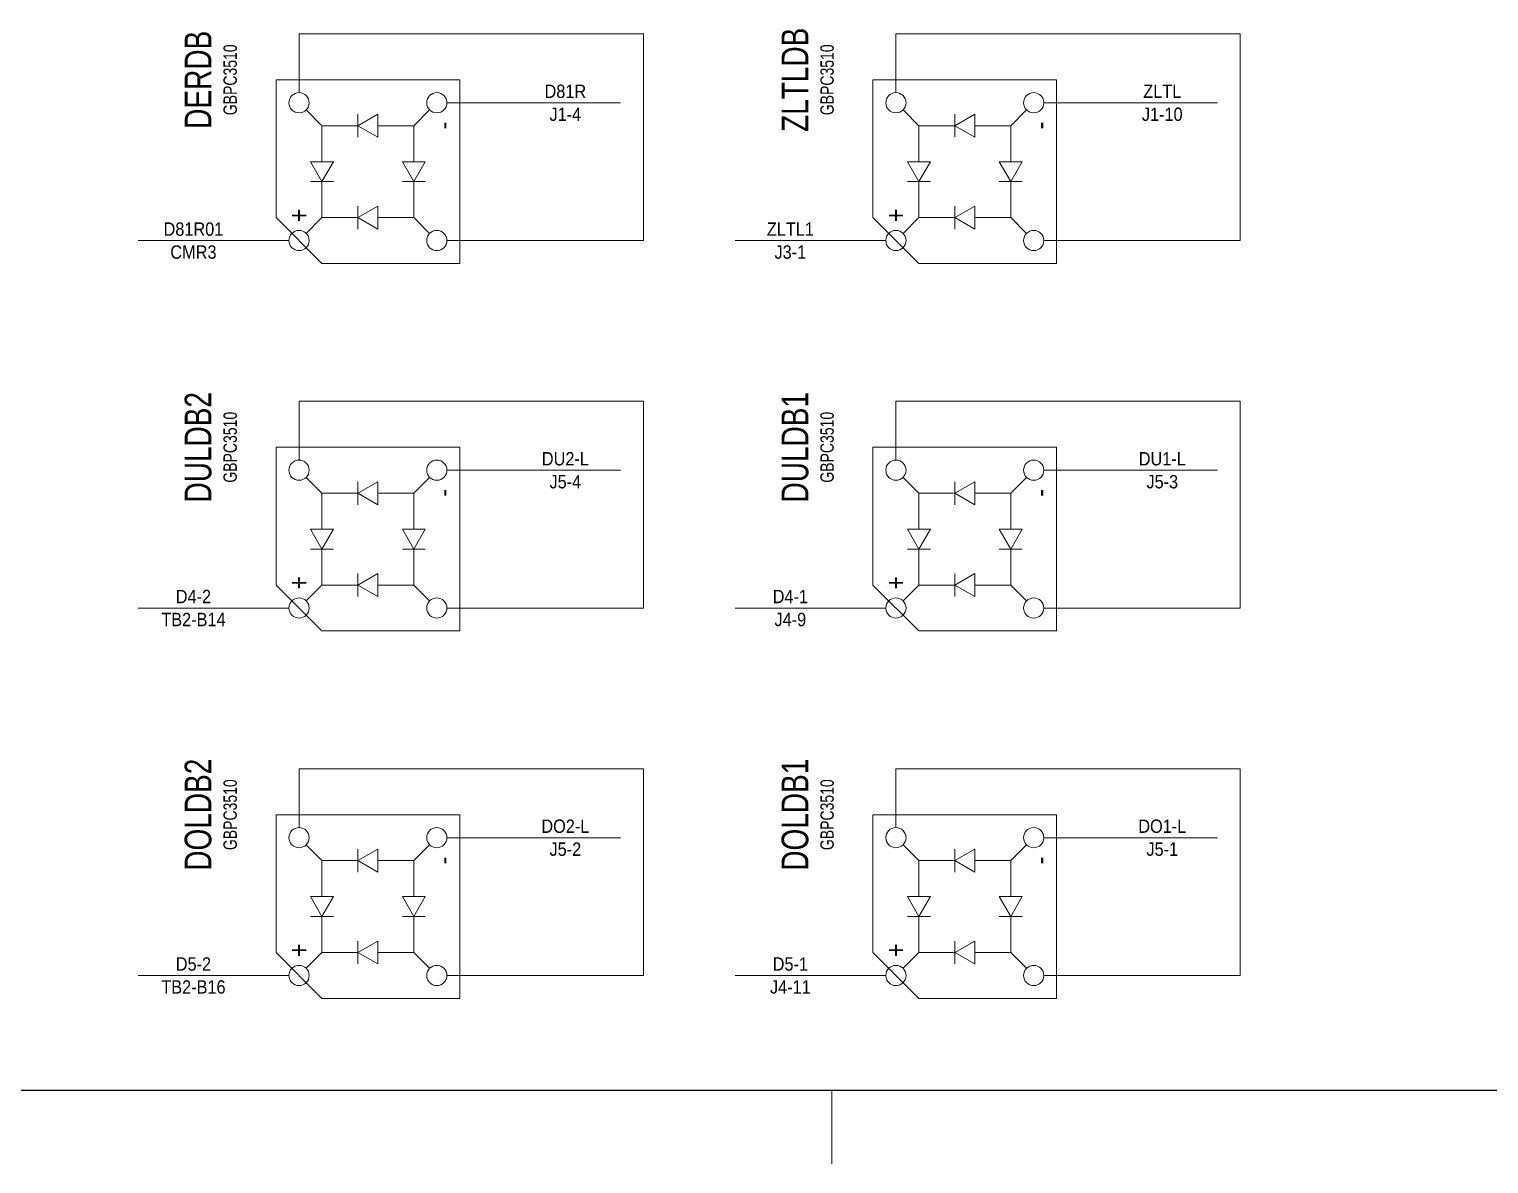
# Model space of a CAD drawing. Header units: millimetres. Extents: x 10 to 821, y 12 to 580.
# Drawn here: x 503.1 to 662.1, y 12 to 135.5 of the extents above; entities that cross this region are included whole.
import ezdxf
from ezdxf.enums import TextEntityAlignment as Align

# ---------------------------------------------------------------- set-up
doc = ezdxf.new("R2010")
doc.units = ezdxf.units.MM
for name, color, linetype in [('GR1_02', 7, 'Continuous'), ('GR1_03', 7, 'Continuous'), ('GR1_04', 7, 'Continuous'), ('図面枠B6M', 7, 'Continuous')]:
    doc.layers.add(name, color=color, linetype=linetype)
doc.styles.add('HG丸ｺﾞｼｯｸM-PRO', font='')
doc.styles.get('HG丸ｺﾞｼｯｸM-PRO').set_extended_font_data('HG丸ｺﾞｼｯｸM-PRO')

# ---------------------------------------------------------------- blocks, each defined once
blk = doc.blocks.new('BLKF023')
at = {"layer": '図面枠B6M', "color": 2, "linetype": 'Continuous', "lineweight": 25}
blk.add_line((9.5, 20), (821, 20), dxfattribs=at)
at = {"layer": '図面枠B6M', "color": 4, "linetype": 'Continuous', "lineweight": 13}
blk.add_line((590.5, 12), (590.5, 20), dxfattribs=at)
blk = doc.blocks.new('BLKF136')
at = {"layer": 'GR1_02', "color": 4, "linetype": 'Continuous', "lineweight": 13}
for p, q in [((535, 85), (535, 81.08)), ((536.25, 81.08), (533.75, 81.08)), ((535, 78.92), (533.75, 81.08)), ((536.25, 81.08), (535, 78.92)), ((536.25, 78.92), (533.75, 78.92)), ((535, 78.92), (535, 75))]:
    blk.add_line(p, q, dxfattribs=at)
blk = doc.blocks.new('BLKF137')
at = {"layer": 'GR1_02', "color": 4, "linetype": 'Continuous', "lineweight": 13}
for p, q in [((538.92, 75), (535, 75)), ((538.92, 75), (541.08, 76.25)), ((538.92, 73.75), (538.92, 76.25)), ((541.08, 73.75), (538.92, 75)), ((541.08, 73.75), (541.08, 76.25)), ((545, 75), (541.08, 75))]:
    blk.add_line(p, q, dxfattribs=at)
blk = doc.blocks.new('BLKF138')
at = {"layer": 'GR1_02', "color": 4, "linetype": 'Continuous', "lineweight": 13}
for p, q in [((538.92, 85), (541.08, 86.25)), ((538.92, 83.75), (538.92, 86.25)), ((541.08, 83.75), (541.08, 86.25)), ((538.92, 85), (535, 85)), ((541.08, 83.75), (538.92, 85)), ((545, 85), (541.08, 85))]:
    blk.add_line(p, q, dxfattribs=at)
blk = doc.blocks.new('BLKF139')
at = {"layer": 'GR1_02', "color": 4, "linetype": 'Continuous', "lineweight": 13}
for p, q in [((545, 85), (545, 81.08)), ((546.25, 81.08), (543.75, 81.08)), ((545, 78.92), (543.75, 81.08)), ((546.25, 81.08), (545, 78.92)), ((546.25, 78.92), (543.75, 78.92)), ((545, 78.92), (545, 75))]:
    blk.add_line(p, q, dxfattribs=at)
blk = doc.blocks.new('BLKF135')
at = {"layer": 'GR1_02', "color": 4, "linetype": 'Continuous', "lineweight": 13}
for name in ['BLKF138', 'BLKF136', 'BLKF139', 'BLKF137']:
    blk.add_blockref(name, (0, 0), dxfattribs=at)
blk = doc.blocks.new('BLKF134')
at = {"layer": 'GR1_02', "color": 4, "linetype": 'Continuous', "lineweight": 13}
for p, q in [((530, 90), (530, 75)), ((550, 90), (530, 90)), ((550, 70), (550, 90)), ((535, 85), (533.28, 86.72)), ((545, 85), (546.72, 86.72)), ((530, 75), (535, 70)), ((535, 75), (533.28, 73.28)), ((545, 75), (546.72, 73.28)), ((535, 70), (550, 70))]:
    blk.add_line(p, q, dxfattribs=at)
for centre in [(532.5, 87.5), (547.5, 87.5), (532.5, 72.5), (547.5, 72.5)]:
    blk.add_circle(centre, 1.1, dxfattribs=at)
blk.add_blockref('BLKF135', (0, 0), dxfattribs=at)
blk = doc.blocks.new('BLKF142')
at = {"layer": 'GR1_02', "color": 4, "linetype": 'Continuous', "lineweight": 13}
for p, q in [((535, 45), (535, 41.08)), ((536.25, 41.08), (533.75, 41.08)), ((535, 38.92), (533.75, 41.08)), ((536.25, 41.08), (535, 38.92)), ((536.25, 38.92), (533.75, 38.92)), ((535, 38.92), (535, 35))]:
    blk.add_line(p, q, dxfattribs=at)
blk = doc.blocks.new('BLKF143')
at = {"layer": 'GR1_02', "color": 4, "linetype": 'Continuous', "lineweight": 13}
for p, q in [((538.92, 35), (535, 35)), ((538.92, 35), (541.08, 36.25)), ((538.92, 33.75), (538.92, 36.25)), ((541.08, 33.75), (538.92, 35)), ((541.08, 33.75), (541.08, 36.25)), ((545, 35), (541.08, 35))]:
    blk.add_line(p, q, dxfattribs=at)
blk = doc.blocks.new('BLKF144')
at = {"layer": 'GR1_02', "color": 4, "linetype": 'Continuous', "lineweight": 13}
for p, q in [((538.92, 45), (541.08, 46.25)), ((538.92, 43.75), (538.92, 46.25)), ((541.08, 43.75), (541.08, 46.25)), ((538.92, 45), (535, 45)), ((541.08, 43.75), (538.92, 45)), ((545, 45), (541.08, 45))]:
    blk.add_line(p, q, dxfattribs=at)
blk = doc.blocks.new('BLKF145')
at = {"layer": 'GR1_02', "color": 4, "linetype": 'Continuous', "lineweight": 13}
for p, q in [((545, 45), (545, 41.08)), ((546.25, 41.08), (543.75, 41.08)), ((545, 38.92), (543.75, 41.08)), ((546.25, 41.08), (545, 38.92)), ((546.25, 38.92), (543.75, 38.92)), ((545, 38.92), (545, 35))]:
    blk.add_line(p, q, dxfattribs=at)
blk = doc.blocks.new('BLKF141')
at = {"layer": 'GR1_02', "color": 4, "linetype": 'Continuous', "lineweight": 13}
for name in ['BLKF144', 'BLKF142', 'BLKF145', 'BLKF143']:
    blk.add_blockref(name, (0, 0), dxfattribs=at)
blk = doc.blocks.new('BLKF140')
at = {"layer": 'GR1_02', "color": 4, "linetype": 'Continuous', "lineweight": 13}
for p, q in [((530, 50), (530, 35)), ((550, 50), (530, 50)), ((550, 30), (550, 50)), ((535, 45), (533.28, 46.72)), ((545, 45), (546.72, 46.72)), ((530, 35), (535, 30)), ((535, 35), (533.28, 33.28)), ((545, 35), (546.72, 33.28)), ((535, 30), (550, 30))]:
    blk.add_line(p, q, dxfattribs=at)
for centre in [(532.5, 47.5), (547.5, 47.5), (532.5, 32.5), (547.5, 32.5)]:
    blk.add_circle(centre, 1.1, dxfattribs=at)
blk.add_blockref('BLKF141', (0, 0), dxfattribs=at)
blk = doc.blocks.new('BLKF148')
at = {"layer": 'GR1_02', "color": 4, "linetype": 'Continuous', "lineweight": 13}
for p, q in [((600, 85), (600, 81.08)), ((601.25, 81.08), (598.75, 81.08)), ((600, 78.92), (598.75, 81.08)), ((601.25, 81.08), (600, 78.92)), ((601.25, 78.92), (598.75, 78.92)), ((600, 78.92), (600, 75))]:
    blk.add_line(p, q, dxfattribs=at)
blk = doc.blocks.new('BLKF149')
at = {"layer": 'GR1_02', "color": 4, "linetype": 'Continuous', "lineweight": 13}
for p, q in [((603.92, 75), (600, 75)), ((603.92, 75), (606.08, 76.25)), ((603.92, 73.75), (603.92, 76.25)), ((606.08, 73.75), (603.92, 75)), ((606.08, 73.75), (606.08, 76.25)), ((610, 75), (606.08, 75))]:
    blk.add_line(p, q, dxfattribs=at)
blk = doc.blocks.new('BLKF150')
at = {"layer": 'GR1_02', "color": 4, "linetype": 'Continuous', "lineweight": 13}
for p, q in [((603.92, 85), (606.08, 86.25)), ((603.92, 83.75), (603.92, 86.25)), ((606.08, 83.75), (606.08, 86.25)), ((603.92, 85), (600, 85)), ((606.08, 83.75), (603.92, 85)), ((610, 85), (606.08, 85))]:
    blk.add_line(p, q, dxfattribs=at)
blk = doc.blocks.new('BLKF151')
at = {"layer": 'GR1_02', "color": 4, "linetype": 'Continuous', "lineweight": 13}
for p, q in [((610, 85), (610, 81.08)), ((611.25, 81.08), (608.75, 81.08)), ((610, 78.92), (608.75, 81.08)), ((611.25, 81.08), (610, 78.92)), ((611.25, 78.92), (608.75, 78.92)), ((610, 78.92), (610, 75))]:
    blk.add_line(p, q, dxfattribs=at)
blk = doc.blocks.new('BLKF147')
at = {"layer": 'GR1_02', "color": 4, "linetype": 'Continuous', "lineweight": 13}
for name in ['BLKF150', 'BLKF148', 'BLKF151', 'BLKF149']:
    blk.add_blockref(name, (0, 0), dxfattribs=at)
blk = doc.blocks.new('BLKF146')
at = {"layer": 'GR1_02', "color": 4, "linetype": 'Continuous', "lineweight": 13}
for p, q in [((595, 90), (595, 75)), ((615, 90), (595, 90)), ((615, 70), (615, 90)), ((600, 85), (598.28, 86.72)), ((610, 85), (611.72, 86.72)), ((595, 75), (600, 70)), ((600, 75), (598.28, 73.28)), ((610, 75), (611.72, 73.28)), ((600, 70), (615, 70))]:
    blk.add_line(p, q, dxfattribs=at)
for centre in [(597.5, 87.5), (612.5, 87.5), (597.5, 72.5), (612.5, 72.5)]:
    blk.add_circle(centre, 1.1, dxfattribs=at)
blk.add_blockref('BLKF147', (0, 0), dxfattribs=at)
blk = doc.blocks.new('BLKF154')
at = {"layer": 'GR1_02', "color": 4, "linetype": 'Continuous', "lineweight": 13}
for p, q in [((600, 45), (600, 41.08)), ((601.25, 41.08), (598.75, 41.08)), ((600, 38.92), (598.75, 41.08)), ((601.25, 41.08), (600, 38.92)), ((601.25, 38.92), (598.75, 38.92)), ((600, 38.92), (600, 35))]:
    blk.add_line(p, q, dxfattribs=at)
blk = doc.blocks.new('BLKF155')
at = {"layer": 'GR1_02', "color": 4, "linetype": 'Continuous', "lineweight": 13}
for p, q in [((603.92, 35), (600, 35)), ((603.92, 35), (606.08, 36.25)), ((603.92, 33.75), (603.92, 36.25)), ((606.08, 33.75), (603.92, 35)), ((606.08, 33.75), (606.08, 36.25)), ((610, 35), (606.08, 35))]:
    blk.add_line(p, q, dxfattribs=at)
blk = doc.blocks.new('BLKF156')
at = {"layer": 'GR1_02', "color": 4, "linetype": 'Continuous', "lineweight": 13}
for p, q in [((603.92, 45), (606.08, 46.25)), ((603.92, 43.75), (603.92, 46.25)), ((606.08, 43.75), (606.08, 46.25)), ((603.92, 45), (600, 45)), ((606.08, 43.75), (603.92, 45)), ((610, 45), (606.08, 45))]:
    blk.add_line(p, q, dxfattribs=at)
blk = doc.blocks.new('BLKF157')
at = {"layer": 'GR1_02', "color": 4, "linetype": 'Continuous', "lineweight": 13}
for p, q in [((610, 45), (610, 41.08)), ((611.25, 41.08), (608.75, 41.08)), ((610, 38.92), (608.75, 41.08)), ((611.25, 41.08), (610, 38.92)), ((611.25, 38.92), (608.75, 38.92)), ((610, 38.92), (610, 35))]:
    blk.add_line(p, q, dxfattribs=at)
blk = doc.blocks.new('BLKF153')
at = {"layer": 'GR1_02', "color": 4, "linetype": 'Continuous', "lineweight": 13}
for name in ['BLKF156', 'BLKF154', 'BLKF157', 'BLKF155']:
    blk.add_blockref(name, (0, 0), dxfattribs=at)
blk = doc.blocks.new('BLKF152')
at = {"layer": 'GR1_02', "color": 4, "linetype": 'Continuous', "lineweight": 13}
for p, q in [((595, 50), (595, 35)), ((615, 50), (595, 50)), ((615, 30), (615, 50)), ((600, 45), (598.28, 46.72)), ((610, 45), (611.72, 46.72)), ((595, 35), (600, 30)), ((600, 35), (598.28, 33.28)), ((610, 35), (611.72, 33.28)), ((600, 30), (615, 30))]:
    blk.add_line(p, q, dxfattribs=at)
for centre in [(597.5, 47.5), (612.5, 47.5), (597.5, 32.5), (612.5, 32.5)]:
    blk.add_circle(centre, 1.1, dxfattribs=at)
blk.add_blockref('BLKF153', (0, 0), dxfattribs=at)
blk = doc.blocks.new('BLKF172')
at = {"layer": 'GR1_02', "color": 4, "linetype": 'Continuous', "lineweight": 13}
for p, q in [((600, 125), (600, 121.08)), ((601.25, 121.08), (598.75, 121.08)), ((600, 118.92), (598.75, 121.08)), ((601.25, 121.08), (600, 118.92)), ((601.25, 118.92), (598.75, 118.92)), ((600, 118.92), (600, 115))]:
    blk.add_line(p, q, dxfattribs=at)
blk = doc.blocks.new('BLKF173')
at = {"layer": 'GR1_02', "color": 4, "linetype": 'Continuous', "lineweight": 13}
for p, q in [((603.92, 115), (606.08, 116.25)), ((603.92, 113.75), (603.92, 116.25)), ((606.08, 113.75), (606.08, 116.25)), ((603.92, 115), (600, 115)), ((606.08, 113.75), (603.92, 115)), ((610, 115), (606.08, 115))]:
    blk.add_line(p, q, dxfattribs=at)
blk = doc.blocks.new('BLKF174')
at = {"layer": 'GR1_02', "color": 4, "linetype": 'Continuous', "lineweight": 13}
for p, q in [((603.92, 125), (606.08, 126.25)), ((603.92, 123.75), (603.92, 126.25)), ((606.08, 123.75), (606.08, 126.25)), ((603.92, 125), (600, 125)), ((606.08, 123.75), (603.92, 125)), ((610, 125), (606.08, 125))]:
    blk.add_line(p, q, dxfattribs=at)
blk = doc.blocks.new('BLKF175')
at = {"layer": 'GR1_02', "color": 4, "linetype": 'Continuous', "lineweight": 13}
for p, q in [((610, 125), (610, 121.08)), ((611.25, 121.08), (608.75, 121.08)), ((610, 118.92), (608.75, 121.08)), ((611.25, 121.08), (610, 118.92)), ((611.25, 118.92), (608.75, 118.92)), ((610, 118.92), (610, 115))]:
    blk.add_line(p, q, dxfattribs=at)
blk = doc.blocks.new('BLKF171')
at = {"layer": 'GR1_02', "color": 4, "linetype": 'Continuous', "lineweight": 13}
for name in ['BLKF174', 'BLKF172', 'BLKF175', 'BLKF173']:
    blk.add_blockref(name, (0, 0), dxfattribs=at)
blk = doc.blocks.new('BLKF170')
at = {"layer": 'GR1_02', "color": 4, "linetype": 'Continuous', "lineweight": 13}
for p, q in [((595, 130), (595, 115)), ((615, 130), (595, 130)), ((615, 110), (615, 130)), ((600, 125), (598.28, 126.72)), ((610, 125), (611.72, 126.72)), ((595, 115), (600, 110)), ((600, 115), (598.28, 113.28)), ((610, 115), (611.72, 113.28)), ((600, 110), (615, 110))]:
    blk.add_line(p, q, dxfattribs=at)
for centre in [(597.5, 127.5), (612.5, 127.5), (597.5, 112.5), (612.5, 112.5)]:
    blk.add_circle(centre, 1.1, dxfattribs=at)
blk.add_blockref('BLKF171', (0, 0), dxfattribs=at)
blk = doc.blocks.new('BLKF190')
at = {"layer": 'GR1_02', "color": 4, "linetype": 'Continuous', "lineweight": 13}
for p, q in [((535, 125), (535, 121.08)), ((536.25, 121.08), (533.75, 121.08)), ((535, 118.92), (533.75, 121.08)), ((536.25, 121.08), (535, 118.92)), ((536.25, 118.92), (533.75, 118.92)), ((535, 118.92), (535, 115))]:
    blk.add_line(p, q, dxfattribs=at)
blk = doc.blocks.new('BLKF191')
at = {"layer": 'GR1_02', "color": 4, "linetype": 'Continuous', "lineweight": 13}
for p, q in [((538.92, 115), (541.08, 116.25)), ((538.92, 113.75), (538.92, 116.25)), ((541.08, 113.75), (541.08, 116.25)), ((538.92, 115), (535, 115)), ((541.08, 113.75), (538.92, 115)), ((545, 115), (541.08, 115))]:
    blk.add_line(p, q, dxfattribs=at)
blk = doc.blocks.new('BLKF192')
at = {"layer": 'GR1_02', "color": 4, "linetype": 'Continuous', "lineweight": 13}
for p, q in [((538.92, 125), (541.08, 126.25)), ((538.92, 123.75), (538.92, 126.25)), ((541.08, 123.75), (541.08, 126.25)), ((538.92, 125), (535, 125)), ((541.08, 123.75), (538.92, 125)), ((545, 125), (541.08, 125))]:
    blk.add_line(p, q, dxfattribs=at)
blk = doc.blocks.new('BLKF193')
at = {"layer": 'GR1_02', "color": 4, "linetype": 'Continuous', "lineweight": 13}
for p, q in [((545, 125), (545, 121.08)), ((546.25, 121.08), (543.75, 121.08)), ((545, 118.92), (543.75, 121.08)), ((546.25, 121.08), (545, 118.92)), ((546.25, 118.92), (543.75, 118.92)), ((545, 118.92), (545, 115))]:
    blk.add_line(p, q, dxfattribs=at)
blk = doc.blocks.new('BLKF189')
at = {"layer": 'GR1_02', "color": 4, "linetype": 'Continuous', "lineweight": 13}
for name in ['BLKF192', 'BLKF190', 'BLKF193', 'BLKF191']:
    blk.add_blockref(name, (0, 0), dxfattribs=at)
blk = doc.blocks.new('BLKF188')
at = {"layer": 'GR1_02', "color": 4, "linetype": 'Continuous', "lineweight": 13}
for p, q in [((530, 130), (530, 115)), ((550, 130), (530, 130)), ((550, 110), (550, 130)), ((535, 125), (533.28, 126.72)), ((545, 125), (546.72, 126.72)), ((530, 115), (535, 110)), ((535, 115), (533.28, 113.28)), ((545, 115), (546.72, 113.28)), ((535, 110), (550, 110))]:
    blk.add_line(p, q, dxfattribs=at)
for centre in [(532.5, 127.5), (547.5, 127.5), (532.5, 112.5), (547.5, 112.5)]:
    blk.add_circle(centre, 1.1, dxfattribs=at)
blk.add_blockref('BLKF189', (0, 0), dxfattribs=at)

msp = doc.modelspace()

# ---------------------------------------------------------------- linework, layer by layer
at = {"layer": 'GR1_03', "color": 4, "linetype": 'Continuous', "lineweight": 13}
for p, q in [((532.5, 128.6), (532.5, 135)), ((532.5, 135), (570, 135)), ((570, 112.5), (570, 135)), ((597.5, 128.6), (597.5, 135)), ((597.5, 135), (635, 135)), ((635, 112.5), (635, 135)), ((548.6, 127.5), (567.5, 127.5)), ((613.6, 127.5), (632.5, 127.5)), ((531.4, 112.5), (515, 112.5)), ((548.6, 112.5), (570, 112.5)), ((596.4, 112.5), (580, 112.5)), ((613.6, 112.5), (635, 112.5)), ((532.5, 88.6), (532.5, 95)), ((532.5, 95), (570, 95)), ((570, 72.5), (570, 95)), ((597.5, 88.6), (597.5, 95)), ((597.5, 95), (635, 95)), ((635, 72.5), (635, 95)), ((548.6, 87.5), (567.5, 87.5)), ((613.6, 87.5), (632.5, 87.5)), ((531.4, 72.5), (515, 72.5)), ((548.6, 72.5), (570, 72.5)), ((596.4, 72.5), (580, 72.5)), ((613.6, 72.5), (635, 72.5)), ((532.5, 48.6), (532.5, 55)), ((532.5, 55), (570, 55)), ((570, 32.5), (570, 55)), ((597.5, 48.6), (597.5, 55)), ((597.5, 55), (635, 55)), ((635, 32.5), (635, 55)), ((548.6, 47.5), (567.5, 47.5)), ((613.6, 47.5), (632.5, 47.5)), ((531.4, 32.5), (515, 32.5)), ((548.6, 32.5), (570, 32.5)), ((596.4, 32.5), (580, 32.5)), ((613.6, 32.5), (635, 32.5))]:
    msp.add_line(p, q, dxfattribs=at)

# ---------------------------------------------------------------- block references
at = {"layer": 'GR1_02', "color": 4, "linetype": 'Continuous', "lineweight": 13}
for name in ['BLKF188', 'BLKF170', 'BLKF134', 'BLKF146', 'BLKF140', 'BLKF152']:
    msp.add_blockref(name, (0, 0), dxfattribs=at)
at = {"layer": '図面枠B6M', "color": 4, "linetype": 'Continuous', "lineweight": 13}
msp.add_blockref('BLKF023', (0, 0), dxfattribs=at)

# ---------------------------------------------------------------- texts
at = {"layer": 'GR1_02', "color": 3, "linetype": 'Continuous', "lineweight": 35, "style": 'HG丸ｺﾞｼｯｸM-PRO'}
for s, height, width, p in [('DERDB', 2.909, 0.783576, (521.5, 130)), ('ZLTLDB', 2.909, 0.782632, (586.5, 130)), ('GBPC3510', 1.455, 0.78358, (525, 130)), ('GBPC3510', 1.455, 0.78358, (590, 130)), ('DULDB2', 2.909, 0.783099, (521.5, 90)), ('DULDB1', 2.909, 0.783099, (586.5, 90)), ('GBPC3510', 1.455, 0.78358, (525, 90)), ('GBPC3510', 1.455, 0.78358, (590, 90)), ('DOLDB2', 2.909, 0.783525, (521.5, 50)), ('DOLDB1', 2.909, 0.783525, (586.5, 50)), ('GBPC3510', 1.455, 0.78358, (525, 50)), ('GBPC3510', 1.455, 0.78358, (590, 50))]:
    msp.add_text(s, height=height, rotation=90, dxfattribs=dict(at, width=width)).set_placement(p, align=Align.MIDDLE_CENTER)
at = {"layer": 'GR1_02', "color": 4, "linetype": 'Continuous', "lineweight": 13, "style": 'HG丸ｺﾞｼｯｸM-PRO', "width": 0.86263}
for s, p in [('-', (548.18, 125.03)), ('-', (613.18, 125.03)), ('+', (532.47, 115.24)), ('+', (597.47, 115.24)), ('-', (548.18, 85.03)), ('-', (613.18, 85.03)), ('+', (532.47, 75.24)), ('+', (597.47, 75.24)), ('-', (548.18, 45.03)), ('-', (613.18, 45.03)), ('+', (532.47, 35.24)), ('+', (597.47, 35.24))]:
    msp.add_text(s, height=2.18, rotation=90, dxfattribs=at).set_placement(p, align=Align.MIDDLE_CENTER)
at = {"layer": 'GR1_04', "color": 3, "linetype": 'Continuous', "lineweight": 35, "style": 'HG丸ｺﾞｼｯｸM-PRO'}
for s, width, p in [('D81R', 0.911793, (561.5, 128.75)), ('ZLTL', 0.913309, (626.5, 128.75)), ('J1-4', 0.910905, (561.5, 126.25)), ('J1-10', 0.910866, (626.5, 126.25)), ('D81R01', 0.911442, (521, 113.75)), ('ZLTL1', 0.912758, (586, 113.75)), ('CMR3', 0.913112, (521, 111.25)), ('J3-1', 0.910905, (586, 111.25)), ('DU2-L', 0.911416, (561.5, 88.75)), ('DU1-L', 0.911416, (626.5, 88.75)), ('J5-4', 0.910905, (561.5, 86.25)), ('J5-3', 0.910905, (626.5, 86.25)), ('D4-2', 0.910998, (521, 73.75)), ('D4-1', 0.910998, (586, 73.75)), ('TB2-B14', 0.911762, (521, 71.25)), ('J4-9', 0.910905, (586, 71.25)), ('DO2-L', 0.911116, (561.5, 48.75)), ('DO1-L', 0.911116, (626.5, 48.75)), ('J5-2', 0.910905, (561.5, 46.25)), ('J5-1', 0.910905, (626.5, 46.25)), ('D5-2', 0.910998, (521, 33.75)), ('D5-1', 0.910998, (586, 33.75)), ('TB2-B16', 0.911762, (521, 31.25)), ('J4-11', 0.910866, (586, 31.25))]:
    msp.add_text(s, height=1.455, dxfattribs=dict(at, width=width)).set_placement(p, align=Align.MIDDLE_CENTER)

doc.saveas('drawing.dxf')
